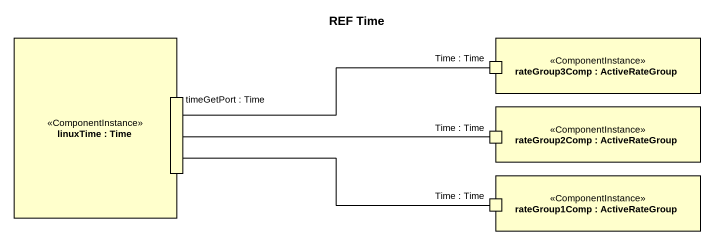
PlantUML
@startuml
title REF Time
rectangle "linuxTime : Time" as linuxTime <<ComponentInstance>> #FFFFCC {
  port "timeGetPort : Time" as timeGetPort_Time #FFFFCC
}
rectangle "rateGroup3Comp : ActiveRateGroup" as rateGroup3Comp <<ComponentInstance>> #FFFFCC {
  port "Time : Time" as Time_Time #FFFFCC
}
rectangle "rateGroup2Comp : ActiveRateGroup" as rateGroup2Comp <<ComponentInstance>> #FFFFCC {
  port "Time : Time" as Time_Time_2 #FFFFCC
}
rectangle "rateGroup1Comp : ActiveRateGroup" as rateGroup1Comp <<ComponentInstance>> #FFFFCC {
  port "Time : Time" as Time_Time_3 #FFFFCC
}
Time_Time -left- timeGetPort_Time
Time_Time_2 -left- timeGetPort_Time
Time_Time_3 -left- timeGetPort_Time
@enduml
